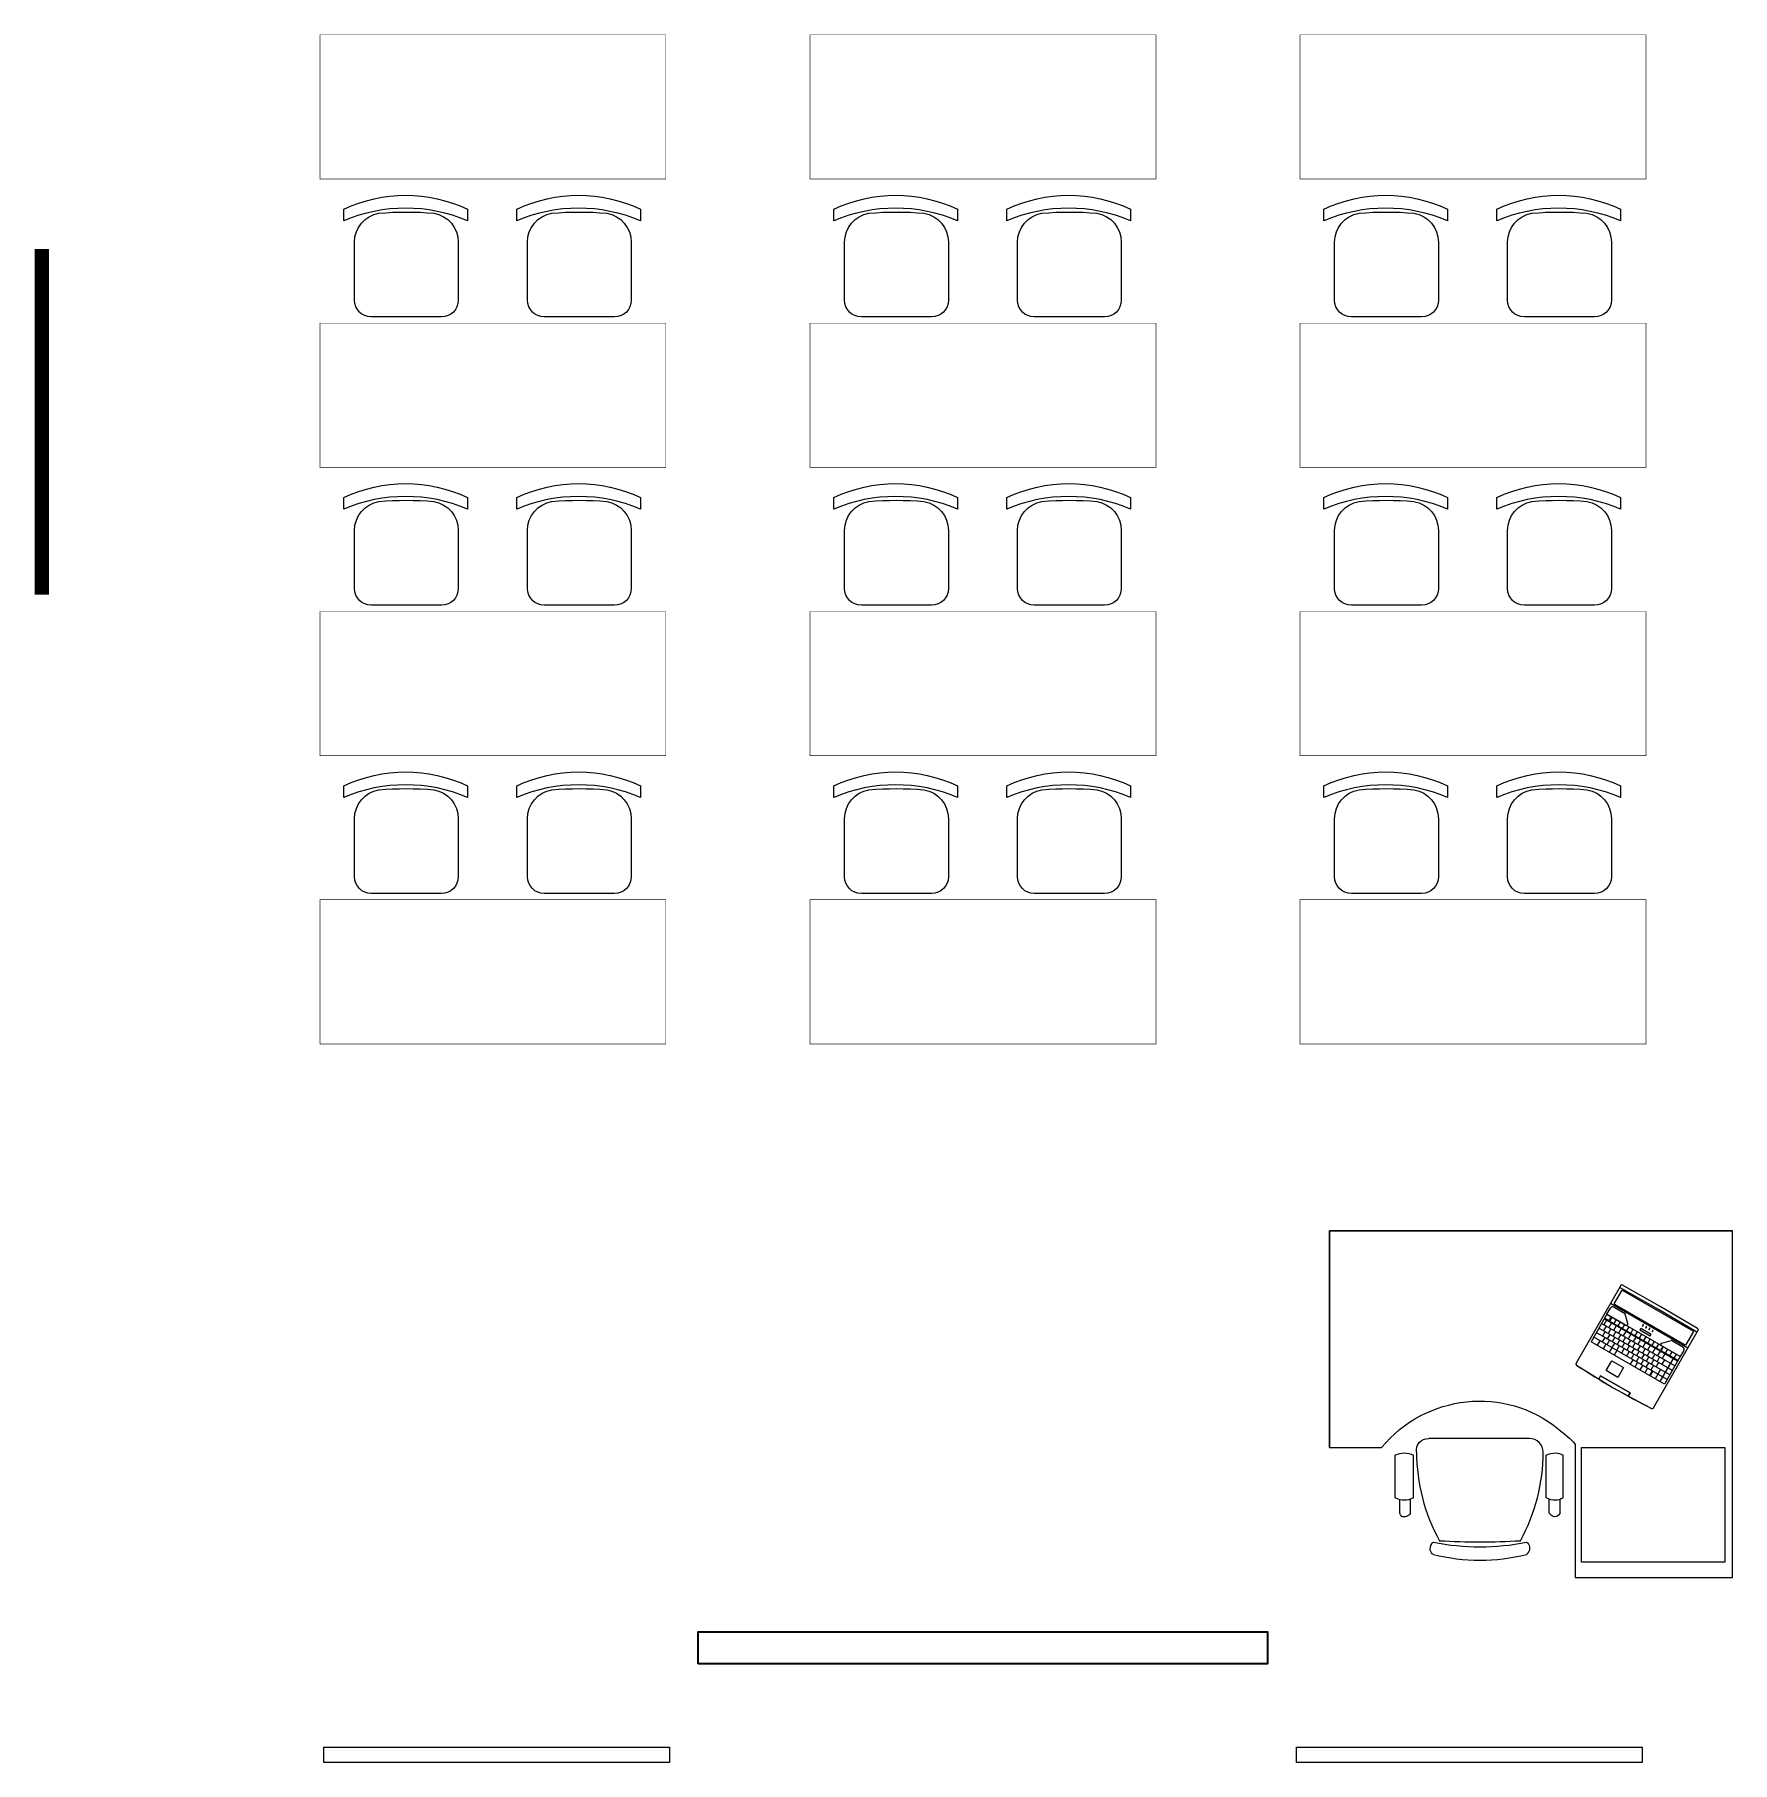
# Model space of a CAD drawing. Header units: millimetres. Extents: x -217756 to 263180, y 55413 to 130608.
# Drawn here: x 113747 to 119637, y 64723 to 70717 of the extents above; entities that cross this region are included whole.
import ezdxf

# ---------------------------------------------------------------- set-up
doc = ezdxf.new("R2010")
doc.units = ezdxf.units.MM
doc.layers.add('ТХ_мебель передв', color=250, linetype='Continuous', lineweight=13)
doc.layers.add('ТХ_обор_комп принт', color=30, linetype='Continuous', lineweight=13)

# ---------------------------------------------------------------- blocks, each defined once
blk = doc.blocks.new('Стул парты')
for points in [[(-95.3, -360, -0.36493), (-180, -259.4), (-180, -58.2, -0.414078), (-121.8, 0), (121.8, 0, -0.414078), (180, -58.2), (180, -259.4, -0.36493), (95.3, -360, -0.041656)], [(-211.8, -333.5, 0.203875), (217.1, -333.5), (217.1, -373.5, -0.227009), (-211.8, -373.5)]]:
    blk.add_lwpolyline(points, format="xyb", close=True)
blk = doc.blocks.new('A$Ca9275210')
at = {"layer": 'ТХ_мебель передв', "rotation": 180}
for p in [(194516.5, -49420), (195116.5, -49420), (196216.5, -49420), (196816.5, -49420), (197916.5, -49420), (198516.5, -49420), (194516.5, -50420), (195116.5, -50420), (196216.5, -50420), (196816.5, -50420), (197916.5, -50420), (198516.5, -50420), (194516.5, -51420), (195116.5, -51420), (196216.5, -51420), (196816.5, -51420), (197916.5, -51420), (198516.5, -51420)]:
    blk.add_blockref('Стул парты', p, dxfattribs=at)
blk = doc.blocks.new('У018')
at = {"layer": 'ТХ_мебель передв', "ltscale": 100, "const_width": 2}
blk.add_lwpolyline([(94750.1, 82280.2), (95250.1, 82280.2), (95250.1, 81080.2), (94750.1, 81080.2)], close=True, dxfattribs=at)
blk = doc.blocks.new('A$C4ae871f7')
at = {"layer": 'ТХ_мебель передв', "rotation": 270.0000000000084}
for p in [(-41580.2, 79115), (-39880.2, 79115), (-38180.2, 79115), (-41580.2, 78115), (-39880.2, 78115), (-38180.2, 78115), (-41580.2, 77115), (-39880.2, 77115), (-38180.2, 77115), (-41580.2, 76115), (-39880.2, 76115), (-38180.2, 76115)]:
    blk.add_blockref('У018', p, dxfattribs=at)
blk = doc.blocks.new('laptop')
at = {"color": 0}
for p, q in [((-150.3, 324.5), (-155, 323.2)), ((-150.3, 324.5), (-155, 323.2)), ((-155, 323.2), (-155, 9.7)), ((-155, 323.2), (-155, 9.7)), ((-150.3, 312.7), (-155, 311.4)), ((0, 325.7), (-150.3, 324.5)), ((0, 325.7), (-150.3, 324.5)), ((0, 313.9), (-150.3, 312.7)), ((-143, 308.8), (-140, 309.5)), ((-143, 253.6), (-143, 308.8)), ((-140, 309.5), (140, 309.5)), ((150.3, 324.5), (0, 325.7)), ((150.3, 324.5), (0, 325.7)), ((150.3, 312.7), (0, 313.9)), ((140, 309.5), (143, 308.8)), ((143, 308.8), (143, 253.6)), ((155, 323.2), (150.3, 324.5)), ((155, 323.2), (150.3, 324.5)), ((155, 311.4), (150.3, 312.7)), ((155, 9.7), (155, 323.2)), ((155, 9.7), (155, 323.2)), ((155, 248), (-155, 248)), ((-140, 252.9), (-143, 253.6)), ((140, 252.9), (-140, 252.9)), ((-137, 244), (-95.6, 244)), ((-68, 218.5), (-92, 242.5)), ((-18.5, 241.8), (-20.5, 241.8)), ((-20.5, 241.8), (-20.5, 236.8)), ((-18.5, 236.8), (-18.5, 241.8)), ((-5.5, 241.8), (-7.5, 241.8)), ((-7.5, 241.8), (-7.5, 236.8)), ((-5.5, 236.8), (-5.5, 241.8)), ((7.5, 241.8), (5.5, 241.8)), ((5.5, 241.8), (5.5, 236.8)), ((7.5, 236.8), (7.5, 241.8)), ((20.5, 241.8), (18.5, 241.8)), ((18.5, 241.8), (18.5, 236.8)), ((20.5, 236.8), (20.5, 241.8)), ((68, 218.5), (92, 242.5)), ((95.6, 244), (137, 244)), ((143, 253.6), (140, 252.9)), ((-147, 210), (-147, 234)), ((-147, 210), (-147, 100)), ((147, 210), (-147, 210)), ((-147, 210), (-71.6, 210)), ((-130, 194.2), (-147, 194.2)), ((147, 191.7), (-147, 191.7)), ((-138, 191.7), (-138, 173.3)), ((-130, 210), (-130, 194.2)), ((-127.5, 210), (-127.5, 194.2)), ((76.5, 194.2), (-127.5, 194.2)), ((-118.5, 191.7), (-118.5, 173.3)), ((-110.5, 210), (-110.5, 194.2)), ((-99, 191.7), (-99, 173.3)), ((-93.5, 210), (-93.5, 194.2)), ((-79.5, 191.7), (-79.5, 173.3)), ((-76.5, 210), (-76.5, 194.2)), ((-60, 191.7), (-60, 173.3)), ((-59.5, 210), (-59.5, 194.2)), ((-42.5, 210), (-42.5, 194.2)), ((-40.5, 191.7), (-40.5, 173.3)), ((-25.5, 210), (-25.5, 194.2)), ((-21, 191.7), (-21, 173.3)), ((-20.5, 236.8), (-18.5, 236.8)), ((-20.5, 226), (-20.5, 220.4)), ((20.5, 226), (-20.5, 226)), ((-20.5, 220.4), (20.5, 220.4)), ((-8.5, 210), (-8.5, 194.2)), ((-7.5, 236.8), (-5.5, 236.8)), ((-1.5, 191.7), (-1.5, 173.3)), ((5.5, 236.8), (7.5, 236.8)), ((8.5, 210), (8.5, 194.2)), ((18, 191.7), (18, 173.3)), ((18.5, 236.8), (20.5, 236.8)), ((20.5, 220.4), (20.5, 226)), ((25.5, 210), (25.5, 194.2)), ((37.5, 191.7), (37.5, 173.3)), ((42.5, 210), (42.5, 194.2)), ((57, 191.7), (57, 173.3)), ((59.5, 210), (59.5, 194.2)), ((68.8, 210), (68.8, 211.3)), ((68.8, 210), (68.8, 211.3)), ((147, 210), (68.8, 210)), ((76.5, 210), (76.5, 194.2)), ((76.5, 191.7), (76.5, 173.3)), ((79, 210), (79, 194.2)), ((147, 194.2), (79, 194.2)), ((96, 210), (96, 194.2)), ((96, 191.7), (96, 173.3)), ((113, 210), (113, 194.2)), ((129, 191.7), (129, 100)), ((130, 210), (130, 194.2)), ((147, 234), (147, 210)), ((147, 210), (147, 100)), ((147, 173.3), (-147, 173.3)), ((147, 155), (-147, 155)), ((147, 136.7), (-147, 136.7)), ((-129, 173.3), (-129, 155)), ((-122.5, 155), (-122.5, 136.7)), ((-113.5, 136.7), (-113.5, 118.3)), ((-109.5, 173.3), (-109.5, 155)), ((-103, 155), (-103, 136.7)), ((-94, 136.7), (-94, 118.3)), ((-90, 173.3), (-90, 155)), ((-83.5, 155), (-83.5, 136.7)), ((-74.5, 136.7), (-74.5, 118.3)), ((-70.5, 173.3), (-70.5, 155)), ((-64, 155), (-64, 136.7)), ((-55, 136.7), (-55, 118.3)), ((-51, 173.3), (-51, 155)), ((-44.5, 155), (-44.5, 136.7)), ((-35.5, 136.7), (-35.5, 118.3)), ((-31.5, 173.3), (-31.5, 155)), ((-25, 155), (-25, 136.7)), ((-16, 136.7), (-16, 118.3)), ((-12, 173.3), (-12, 155)), ((-5.5, 155), (-5.5, 136.7)), ((3.5, 136.7), (3.5, 118.3)), ((7.5, 173.3), (7.5, 155)), ((14, 155), (14, 136.7)), ((23, 136.7), (23, 118.3)), ((27, 173.3), (27, 155)), ((33.5, 155), (33.5, 136.7)), ((42.5, 136.7), (42.5, 118.3)), ((46.5, 173.3), (46.5, 155)), ((53, 155), (53, 136.7)), ((62, 136.7), (62, 118.3)), ((66, 173.3), (66, 155)), ((72.5, 155), (72.5, 136.7)), ((81.5, 136.7), (81.5, 118.3)), ((85.5, 173.3), (85.5, 155)), ((92, 155), (92, 136.7)), ((105, 173.3), (105, 155)), ((109.5, 136.7), (109.5, 100)), ((147, 118.3), (-147, 118.3)), ((147, 100), (-147, 100)), ((-122.7, 118.3), (-122.7, 100)), ((-98.3, 118.3), (-98.3, 100)), ((-74, 118.3), (-74, 100)), ((-54.5, 118.3), (-54.5, 100)), ((9.5, 118.3), (9.5, 100)), ((29, 118.3), (29, 100)), ((48.5, 118.3), (48.5, 100)), ((68, 118.3), (68, 100)), ((87.5, 118.3), (87.5, 100)), ((90, 118.3), (90, 100)), ((-155, 9.7), (-154.5, 7.6)), ((-154.5, 7.6), (-152.4, 5.3)), ((-152.4, 5.3), (-150.3, 4.7)), ((-150.3, 4.7), (0, 0)), ((-59, 14), (-59, 0.7)), ((59, 14), (-59, 14)), ((-59, 0.7), (-59, 14)), ((-59, 14), (59, 14)), ((0, 0), (150.3, 4.7)), ((59, 0.7), (59, 14)), ((59, 14), (59, 0.7)), ((150.3, 4.7), (153.2, 5.9)), ((153.2, 5.9), (154.7, 7.9)), ((154.7, 7.9), (155, 9.7))]:
    blk.add_line(p, q, dxfattribs=at)
blk.add_lwpolyline([(-51.9, 78.7), (-4, 78.7), (-4, 39.2), (-51.9, 39.2)], close=True, dxfattribs=at)
for centre, radius, start, end in [((-137, 234), 10, 90, 180), ((-95.6, 239), 5, 45, 90), ((95.6, 239), 5, 90, 135), ((137, 234), 10, 0, 90), ((-71.6, 215), 5, 270, 45), ((71.6, 215), 5, 135, 236.11751), ((-150, 9.7), 5, 180, 266.41668), ((0, 2405), 2405, 266.41668, 273.58332), ((150, 9.7), 5, 273.58332, 0)]:
    blk.add_arc(centre, radius, start, end, dxfattribs=at)
blk = doc.blocks.new('мваи')
for points in [[(95699, 222916.5), (95153.7, 222916.5), (95153.7, 221714.7), (96551.3, 221714.7), (96551.3, 222466.5), (96371.3, 222466.5)], [(95699, 222455.9), (95699, 222916.5)], [(95751.9, 222694.1), (95751.9, 222646.5)], [(95789, 222694.1), (95789, 222646.5)], [(96270.7, 222694.1), (96270.7, 222646.5)], [(96307.8, 222694.1), (96307.8, 222646.5)], [(95741.3, 222641.2), (95741.3, 222493)], [(95799.6, 222641.2), (95799.6, 222493)], [(96260.1, 222641.2), (96260.1, 222493)], [(96323.7, 222641.2), (96323.7, 222493)], [(96551.3, 222466.5), (96551.3, 221714.7), (95153.7, 221714.7)]]:
    blk.add_lwpolyline(points)
blk.add_lwpolyline([(95180.2, 222863.6), (95677.8, 222863.6), (95677.8, 222466.5), (95180.2, 222466.5)], close=True)
blk.add_lwpolyline([(96249.5, 222482.4, 0.127479), (96170.1, 222789.4, 0.028308), (95889.5, 222789.4, 0.127479), (95810.1, 222482.4, 0.416667), (95857.8, 222434.7), (96207.2, 222434.7)], format="xyb")
for centre, radius, start, end in [((96029.8, 222190.4), 666.6, 75.98123, 104.01877), ((96029.8, 221981.9), 828.7, 78.76484, 101.23516)]:
    blk.add_arc(centre, radius, start, end)
for points in [[(95868.4, 222794.7), (95857.8, 222800), (95852.5, 222821.2), (95863.1, 222831.8)], [(95863.1, 222831.8), (95863.1, 222837.1), (95868.4, 222837.1), (95868.4, 222837.1)], [(96191.3, 222837.1), (96201.9, 222831.8), (96207.2, 222815.9), (96196.6, 222800)], [(96196.6, 222800), (96196.6, 222800), (96196.6, 222794.7), (96191.3, 222794.7)], [(95741.3, 222641.2), (95757.2, 222651.8), (95778.4, 222651.8), (95799.6, 222641.2)], [(95751.9, 222694.1), (95757.2, 222704.7), (95767.8, 222710), (95778.4, 222704.7)], [(95778.4, 222704.7), (95783.7, 222699.4), (95783.7, 222699.4), (95789, 222694.1)], [(96260.1, 222641.2), (96281.3, 222651.8), (96302.5, 222651.8), (96323.7, 222641.2)], [(96270.7, 222694.1), (96276, 222704.7), (96291.9, 222710), (96302.5, 222704.7)], [(96302.5, 222704.7), (96302.5, 222699.4), (96307.8, 222699.4), (96307.8, 222694.1)], [(95799.6, 222493), (95778.4, 222482.4), (95757.2, 222482.4), (95741.3, 222493)], [(96249.5, 222482.4), (96254.8, 222455.9), (96233.7, 222434.7), (96207.2, 222434.7)], [(96323.7, 222493), (96302.5, 222482.4), (96281.3, 222482.4), (96260.1, 222493)], [(95757.2, 222403), (95736, 222418.9), (95714.8, 222434.7), (95699, 222455.9)], [(96371.3, 222466.5), (96217.8, 222281.2), (95942.5, 222249.4), (95757.2, 222403)]]:
    blk.add_open_spline(points, degree=3)
at = {"rotation": 150}
blk.add_blockref('laptop', (95567, 222259.4), dxfattribs=at)
blk = doc.blocks.new('A$Ce759790a')
at = {"layer": 'ТХ_мебель передв', "rotation": 180}
blk.add_blockref('мваи', (139553.7, 201931.2), dxfattribs=at)

msp = doc.modelspace()

# ---------------------------------------------------------------- linework, layer by layer
at = {"layer": 'ТХ_мебель передв', "const_width": 50}
msp.add_lwpolyline([(113772.5, 69973.4), (113772.5, 68773.4)], dxfattribs=at)
at = {"layer": 'ТХ_мебель передв'}
for points in [[(114751.3, 64723.4), (114751.3, 64776.3), (115950.1, 64776.3), (115950.1, 64723.4)], [(118124.8, 64723.3), (118124.8, 64776.3), (119324.8, 64776.3), (119324.8, 64723.3)]]:
    msp.add_lwpolyline(points, close=True, dxfattribs=at)
at = {"layer": 'ТХ_обор_комп принт', "color": 18, "lineweight": 35, "true_color": 0x000000}
msp.add_lwpolyline([(116050.1, 65065.6), (116050.1, 65176.9), (118024.8, 65176.9), (118024.8, 65065.6)], close=True, dxfattribs=at)

# ---------------------------------------------------------------- block references
for name, p in [('A$Ca9275210', (-79479.1, 119157.1)), ('A$Ce759790a', (75237.5, 86350.7)), ('A$C4ae871f7', (75237.5, 86350.7))]:
    msp.add_blockref(name, p)

doc.saveas('drawing.dxf')
